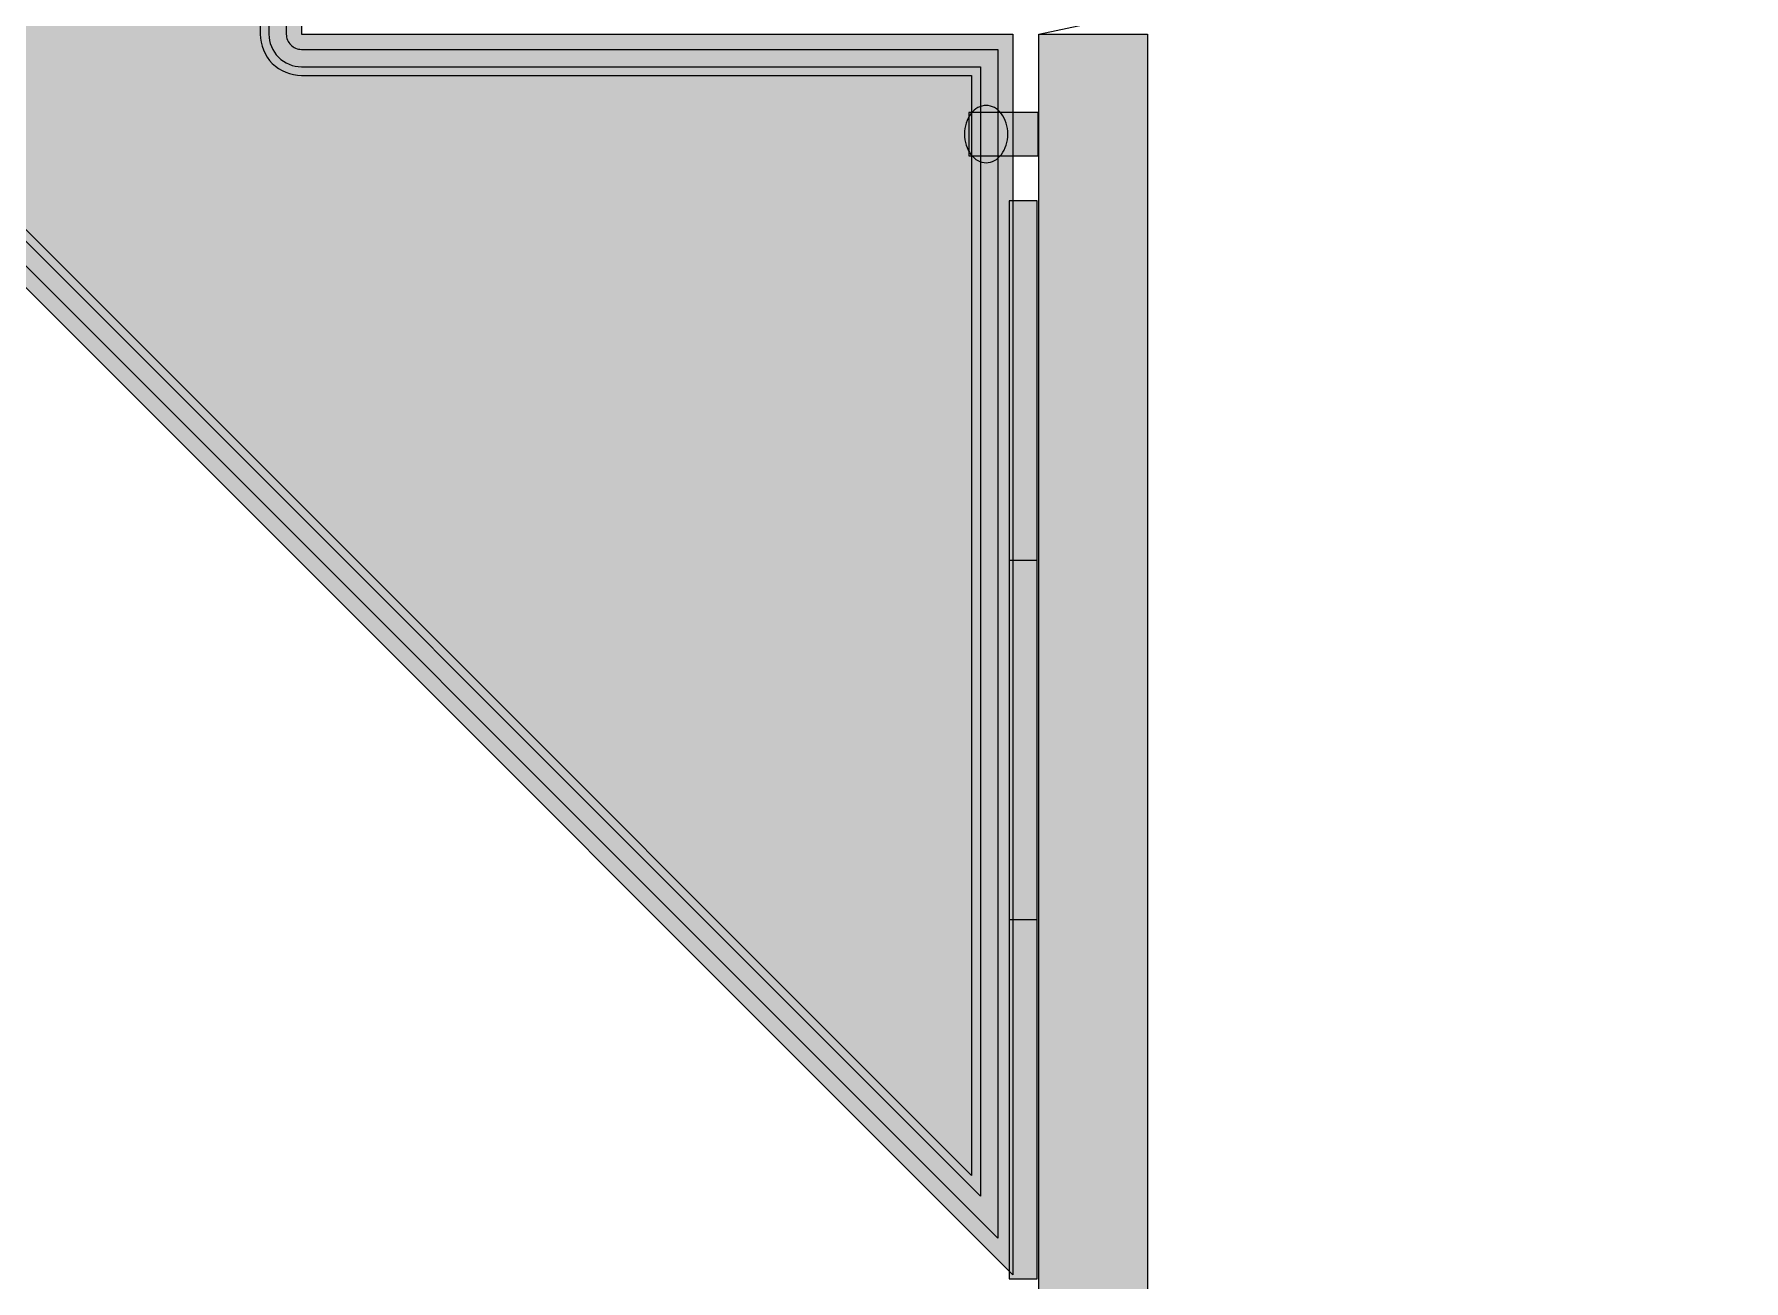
# Model space of a CAD drawing. Header units: metres. Extents: x 2172.2 to 2210.6, y 415.3 to 458.1.
# Drawn here: x 2199.595 to 2203.536, y 437.293 to 440.166 of the extents above; entities that cross this region are included whole.
import ezdxf

# ---------------------------------------------------------------- set-up
doc = ezdxf.new("R2010")
doc.units = ezdxf.units.M
for name, color, linetype, lineweight in [('NC_N1_FLOOR_DECOR', 32, 'CONTINUOUS', 13), ('NC_N1_WALL_DECOR', 32, 'CONTINUOUS', 13), ('NC_N1_WALL_LIGHTS', 32, 'CONTINUOUS', 13), ('NC_N1_WALLS', 7, 'CONTINUOUS', 25)]:
    doc.layers.add(name, color=color, linetype=linetype, lineweight=lineweight)

# ---------------------------------------------------------------- blocks, each defined once
blk = doc.blocks.new('NC_N1_ARCHITECTURE')
at = {"layer": 'NC_N1_WALLS', "true_color": 0xe7e6e1}
blk.add_hatch(color=256, dxfattribs=at).paths.add_polyline_path([(11.91142, 2.791096), (11.91142, 6.166096), (12.16142, 6.166096), (12.16142, 3.041096), (13.53642, 3.041096), (13.53642, 2.791096)])
at = {"layer": 'NC_N1_WALLS', "linetype": 'CONTINUOUS', "lineweight": -2}
blk.add_lwpolyline([(11.91142, 2.791096), (11.91142, 6.166096), (12.16142, 6.166096), (12.16142, 3.041096), (13.53642, 3.041096), (13.53642, 2.791096)], close=True, dxfattribs=at)
blk = doc.blocks.new('NC_N1_DOOR_D2')
at = {"color": 0, "linetype": 'CONTINUOUS'}
for points in [[(-0.95, 0), (-0.7525, 0.9292)], [(0.95, 0), (0.7525, 0.9292)]]:
    blk.add_lwpolyline(points, dxfattribs=at)
at = {"color": 0}
for centre, start, end in [((-0.95, 0), 0, 78), ((0.95, 0), 102, 180)]:
    blk.add_arc(centre, 0.95, start, end, dxfattribs=at)
blk = doc.blocks.new('NC_N1_MIXED_FLOOR_TRIANGLE_L_2')
at = {"true_color": 0xeff0ee}
h = blk.add_hatch(color=256, dxfattribs=at)
h.dxf.hatch_style = 1
h.paths.add_polyline_path([(11.7267, 11.0081), (11.7284, 11.0064), (11.7303, 11.0048), (11.7323, 11.0034), (11.7345, 11.0023), (11.7368, 11.0013), (11.7391, 11.0006), (11.7415, 11.0001), (11.744, 10.9999), (11.7574, 10.9992), (11.7598, 10.9991), (11.7599, 10.9991), (11.7611, 10.9991), (11.8514, 10.9991), (11.8514, 8.0661), (10.2114, 8.0661), (10.2114, 8.0661), (10.2114, 6.3018), (10.2114, 6.1661), (11.8514, 6.1661), (11.8514, 3.307), (4.0273, 11.1311), (11.7194, 11.1311), (11.7194, 11.1181), (11.7194, 11.0407), (11.7194, 11.0402), (11.7195, 11.0395), (11.7202, 11.0236), (11.7205, 11.0212), (11.7209, 11.0188), (11.7217, 11.0165), (11.7226, 11.0142), (11.7238, 11.012), (11.7251, 11.01), (11.7266, 11.0081)])
at = {"color": 0, "linetype": 'CONTINUOUS', "lineweight": -2, "true_color": 0xa5b2b8}
blk.add_lwpolyline([(10.2114, 6.3018), (10.2114, 6.1661), (11.8514, 6.1661), (11.8514, 3.307), (4.0273, 11.1311)], dxfattribs=at)
at = {"color": 0, "linetype": 'CONTINUOUS', "lineweight": -2, "true_color": 0xa38246}
for points in [[(10.1764, 6.3018), (10.1764, 6.1661), (10.1766, 6.1627), (10.1771, 6.1593), (10.1779, 6.1559), (10.1791, 6.1527), (10.1806, 6.1496), (10.1823, 6.1467), (10.1844, 6.1439), (10.1867, 6.1413), (10.1892, 6.139), (10.192, 6.137), (10.1949, 6.1352), (10.198, 6.1338), (10.2013, 6.1326), (10.2046, 6.1318), (10.208, 6.1313), (10.2114, 6.1311), (11.8164, 6.1311), (11.8164, 3.3915), (4.1118, 11.0961)], [(10.1164, 6.3018), (10.1164, 6.1661), (10.1169, 6.1568), (10.1182, 6.1476), (10.1205, 6.1385), (10.1237, 6.1297), (10.1276, 6.1213), (10.1324, 6.1133), (10.138, 6.1058), (10.1442, 6.0989), (10.1512, 6.0927), (10.1586, 6.0871), (10.1666, 6.0823), (10.1751, 6.0783), (10.1838, 6.0752), (10.1929, 6.0729), (10.2021, 6.0716), (10.2114, 6.0711), (11.7564, 6.0711), (11.7564, 3.5364), (4.2567, 11.0361)]]:
    blk.add_lwpolyline(points, dxfattribs=at)
at = {"color": 0, "linetype": 'CONTINUOUS', "lineweight": -2, "true_color": 0x778fa0}
blk.add_lwpolyline([(10.1364, 6.3018), (10.1364, 6.1661), (10.1368, 6.1587), (10.1379, 6.1515), (10.1396, 6.1443), (10.1421, 6.1374), (10.1453, 6.1307), (10.1491, 6.1244), (10.1534, 6.1185), (10.1584, 6.1131), (10.1638, 6.1081), (10.1698, 6.1037), (10.1761, 6.1), (10.1827, 6.0968), (10.1896, 6.0943), (10.1968, 6.0925), (10.2041, 6.0915), (10.2114, 6.0911), (11.7764, 6.0911), (11.7764, 3.4881), (4.2084, 11.0561)], dxfattribs=at)
blk = doc.blocks.new('NC_N1_UNIQUE_WALL_COMPOSITION_12')
at = {"true_color": 0xf6f5ef}
h = blk.add_hatch(color=256, dxfattribs=at)
h.dxf.hatch_style = 1
h.paths.add_polyline_path([(1.242, -0.065), (1.242, 0), (-1.242, 0), (-1.242, -0.065)])
at = {"color": 0, "linetype": 'CONTINUOUS', "lineweight": -2, "true_color": 0xa38246}
blk.add_lwpolyline([(1.242, -0.065), (1.242, 0), (-1.242, 0), (-1.242, -0.065)], close=True, dxfattribs=at)
for points in [[(-0.414, -0.065), (-0.414, 0)], [(0.414, -0.065), (0.414, 0)]]:
    blk.add_lwpolyline(points, dxfattribs=at)
blk = doc.blocks.new('NC_N1_SCONCE')
at = {"true_color": 0xf6f5ef}
h = blk.add_hatch(color=256, dxfattribs=at)
h.dxf.hatch_style = 1
h.paths.add_polyline_path([(0.05, -0.16), (0.05, 0), (-0.05, 0), (-0.05, -0.16)])
h = blk.add_hatch(color=256, dxfattribs=at)
h.dxf.hatch_style = 1
h.paths.add_polyline_path([(0.066, -0.12), (0.0657, -0.1151), (0.0647, -0.1102), (0.0632, -0.1055), (0.061, -0.1009), (0.0582, -0.0964), (0.0549, -0.0922), (0.051, -0.0883), (0.0467, -0.0846), (0.0419, -0.0813), (0.0367, -0.0784), (0.0311, -0.0759), (0.0253, -0.0738), (0.0192, -0.0722), (0.0129, -0.071), (0.0065, -0.0702), (0, -0.07), (-0.0065, -0.0702), (-0.0129, -0.071), (-0.0192, -0.0722), (-0.0253, -0.0738), (-0.0311, -0.0759), (-0.0367, -0.0784), (-0.0419, -0.0813), (-0.0467, -0.0846), (-0.051, -0.0883), (-0.0549, -0.0922), (-0.0582, -0.0964), (-0.061, -0.1009), (-0.0632, -0.1055), (-0.0647, -0.1102), (-0.0657, -0.1151), (-0.066, -0.12), (-0.0657, -0.1249), (-0.0647, -0.1298), (-0.0632, -0.1345), (-0.061, -0.1391), (-0.0582, -0.1436), (-0.0549, -0.1478), (-0.051, -0.1517), (-0.0467, -0.1554), (-0.0419, -0.1587), (-0.0367, -0.1616), (-0.0311, -0.1641), (-0.0253, -0.1662), (-0.0192, -0.1678), (-0.0129, -0.169), (-0.0065, -0.1698), (0, -0.17), (0.0065, -0.1698), (0.0129, -0.169), (0.0192, -0.1678), (0.0253, -0.1662), (0.0311, -0.1641), (0.0367, -0.1616), (0.0419, -0.1587), (0.0467, -0.1554), (0.051, -0.1517), (0.0549, -0.1478), (0.0582, -0.1436), (0.061, -0.1391), (0.0632, -0.1345), (0.0647, -0.1298), (0.0657, -0.1249)])
at = {"color": 0, "linetype": 'CONTINUOUS', "lineweight": -2, "true_color": 0xa38246}
for points in [[(0.05, -0.16), (0.05, 0), (-0.05, 0), (-0.05, -0.16)], [(0.066, -0.12), (0.0657, -0.1151), (0.0647, -0.1102), (0.0632, -0.1055), (0.061, -0.1009), (0.0582, -0.0964), (0.0549, -0.0922), (0.051, -0.0883), (0.0467, -0.0846), (0.0419, -0.0813), (0.0367, -0.0784), (0.0311, -0.0759), (0.0253, -0.0738), (0.0192, -0.0722), (0.0129, -0.071), (0.0065, -0.0702), (0, -0.07), (-0.0065, -0.0702), (-0.0129, -0.071), (-0.0192, -0.0722), (-0.0253, -0.0738), (-0.0311, -0.0759), (-0.0367, -0.0784), (-0.0419, -0.0813), (-0.0467, -0.0846), (-0.051, -0.0883), (-0.0549, -0.0922), (-0.0582, -0.0964), (-0.061, -0.1009), (-0.0632, -0.1055), (-0.0647, -0.1102), (-0.0657, -0.1151), (-0.066, -0.12), (-0.0657, -0.1249), (-0.0647, -0.1298), (-0.0632, -0.1345), (-0.061, -0.1391), (-0.0582, -0.1436), (-0.0549, -0.1478), (-0.051, -0.1517), (-0.0467, -0.1554), (-0.0419, -0.1587), (-0.0367, -0.1616), (-0.0311, -0.1641), (-0.0253, -0.1662), (-0.0192, -0.1678), (-0.0129, -0.169), (-0.0065, -0.1698), (0, -0.17), (0.0065, -0.1698), (0.0129, -0.169), (0.0192, -0.1678), (0.0253, -0.1662), (0.0311, -0.1641), (0.0367, -0.1616), (0.0419, -0.1587), (0.0467, -0.1554), (0.051, -0.1517), (0.0549, -0.1478), (0.0582, -0.1436), (0.061, -0.1391), (0.0632, -0.1345), (0.0647, -0.1298), (0.0657, -0.1249)]]:
    blk.add_lwpolyline(points, close=True, dxfattribs=at)

msp = doc.modelspace()

# ---------------------------------------------------------------- block references
at = {"layer": 'NC_N1_FLOOR_DECOR', "linetype": 'CONTINUOUS'}
msp.add_blockref('NC_N1_MIXED_FLOOR_TRIANGLE_L_2', (2190, 434), dxfattribs=at)
at = {"layer": 'NC_N1_WALL_DECOR', "linetype": 'CONTINUOUS', "rotation": -90}
msp.add_blockref('NC_N1_UNIQUE_WALL_COMPOSITION_12', (2201.9075, 438.5399), dxfattribs=at)
at = {"layer": 'NC_N1_WALL_LIGHTS', "linetype": 'CONTINUOUS', "rotation": -90}
msp.add_blockref('NC_N1_SCONCE', (2201.9099, 439.9359), dxfattribs=at)
at = {"layer": 'NC_N1_WALLS'}
msp.add_blockref('NC_N1_ARCHITECTURE', (2190, 434), dxfattribs=at)
at = {"layer": 'NC_N1_WALLS', "rotation": -90}
msp.add_blockref('NC_N1_DOOR_D2', (2201.9114, 441.1161), dxfattribs=at)

doc.saveas('drawing.dxf')
